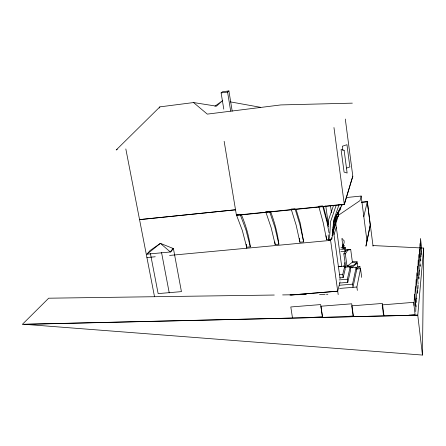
<?xml version="1.0" encoding="UTF-8"?>
<svg xmlns="http://www.w3.org/2000/svg" width="446" height="446" viewBox="0 0 446 446"><rect width="100%" height="100%" fill="white"/><g stroke="black" fill="none" stroke-linecap="round" stroke-linejoin="round"><path stroke-width="0.67" d="M423.7 248.076L417.774 315.166L23.95 324.27L422.457 355.066L423.7 248.076L372.928 245.551M421.481 252.508L421.604 247.993L420.511 238.443L420.277 245.975M420.015 266.072L420.054 264.695M420.578 261.189L420.634 259.249M421.013 256.628L421.113 253.272M419.285 275.165L419.435 270.527M418.588 263.179L418.878 254.454L420.232 266.295M418.002 288.506L418.114 285.15M419.218 257.437L419.491 249.253L420.801 260.665M418.755 279.146L418.822 277.066M419.736 251.349L419.998 243.505L421.241 254.432M417.896 269.066L418.225 260.035L419.491 271.034M417.372 293.485L417.467 290.837M415.711 311.553L415.917 306.023L414.512 294.053L414.022 305.471M417.222 275.734L417.579 266.307L418.984 278.466M416.553 302.41L416.709 298.24M416.497 282.563L416.882 272.768L418.181 284.002M415.733 289.816L416.146 279.503L417.657 292.548M327.988 225.308L328.306 220.614L333.43 205.706M332.51 231.279L332.794 229.339M332.978 228.051L334.383 219.594L342.361 204.491M332.599 232.031L334.745 218.456L340.789 207.016M334.79 225.035L336.312 214.933M336.423 215.117L335.141 223.914L332.844 231.173M337.8 213.64L337.996 212.313M337.845 214.571L338.23 211.928M338.999 204.809L333.48 220.792L332.766 233.464L331.796 239.039L328.847 240.149L329.806 234.563L330.497 221.874L336.2 205.232M361.567 202.189L367.32 201.603L370.292 224.862L365.932 246.175L370.303 224.812L373.057 246.209M357.341 290.385L356.889 287.018L360.552 268.721L356.393 269.083M356.164 267.226L356.571 270.248L352.976 287.308L352.552 284.158L356.164 267.226L349.926 267.767M339.579 283.048L347.785 282.357L350.651 269.791L350.238 266.753L344.284 267.271M347.785 282.357L347.356 279.224L350.238 266.753M363.813 216.578L367.32 201.603M339.757 277.886L343.152 277.596L345.221 269.128L344.803 266.072L338.157 266.652M343.152 277.596L342.723 274.474L344.803 266.072M338.196 294.6L337.711 291.193L340.042 281.861M343.866 266.524L344.864 262.521M346.141 197.567L361.154 196.045L360.006 200.616L338.408 215.295L332.041 235.772M340.872 251.616L345.031 251.237L345.444 249.649L345.132 247.352L340.984 247.731M345.031 251.237L344.719 248.929L345.132 247.352M342.762 239.452L344.106 240.706L344.139 242.931L342.299 246.839L343.046 244.91L344.067 245.568L342.985 249.03L344.067 245.568M352.792 176.131L344.284 204.246L236.413 215.162M224.148 141.293L236.452 215.373L344.318 204.463L352.819 176.315L345.31 119.06M333.987 234.735L336.295 227.226M331.016 239.067L330.603 240.394L169.597 255.43M335.42 222.944L337.65 215.886M337.979 214.771L339.629 209.559M341.424 205.812L342.06 204.608M159.222 108.049L159.891 106.867L193.542 102.558L216.455 106.17L222.732 100.501L214.944 106.215M345.773 267.5L343.833 253.858L346.436 249.933L350.723 249.621L352.396 262.17L347.573 265.916M357.129 263.302L351.933 267.427L347.038 266.334L345.321 253.88L347.908 250.005L350.723 249.621M356.454 263.14L352.396 262.17L352.307 261.651L357.073 261.757C355.083 265.454 350.985 266.842 346.999 265.816L347.044 266.373M159.891 106.867L116.183 150.007L117.304 149.181M223.792 109.159L221.11 92.902L227.577 92.066L228.904 90.934L232.193 111.166M221.11 92.902L222.482 91.77L228.904 90.934M356.164 268.291L357.753 266.992L357.073 261.757M147.041 254.12L160.376 243.371L173.054 248.416L170.311 251.929L160.376 243.371L150.062 250.546L146.89 254.181L170.801 251.934L173.589 248.361L172.234 248.489M356.672 269.077L359.894 266.485L360.251 269.183M346.603 168.064L349.876 166.932L346.955 144.716L342.333 146.232L342.868 150.285M339.144 210.144L340.387 209.871L340.108 207.803M342.394 238.326L341.954 238.387L341.959 239.14L342.918 245.997M150.374 253.361L158.14 293.602L181.427 291.623L173.394 248.433M139.548 219.61L235.516 209.782M139.553 219.627L235.521 209.798M240.093 214.258L236.33 214.637L242.323 230.454L246.677 247.201L250.329 246.861C248.918 235.711 245.735 224.912 241.331 214.587M265.688 211.666L269.507 211.281M295.035 208.695L291.177 209.085L296.161 225.202L299.907 242.223L303.648 241.871L300.247 223.067L295.993 209.085M318.728 206.292L322.636 205.896M361.739 202.333L367.287 201.77L370.264 225.024M265.911 212.307L271.146 227.644L275.176 244.536L278.878 244.191C277.501 233.029 274.608 222.153 270.599 211.655M318.907 206.944L323.188 222.565L326.628 239.719L330.419 239.363M146.912 257.543L155.236 256.768M340.554 249.308L344.719 248.929M338.241 266.741L341.703 266.44M339.322 274.769L342.723 274.474M339.138 279.915L347.356 279.224M339.439 285.25L352.552 284.158M339.646 288.439L356.889 287.018M290.792 295.035L337.711 291.193L330.408 239.017M289.933 295.057L337.711 291.193M408.965 315.077L415.098 314.597L413.648 302.338L382.194 304.886L383.571 315.696M313.415 317.346L322.413 316.649L320.657 304.579L290.798 306.965L292.442 317.613M347.233 316.42L353.366 315.958L351.71 303.804L320.93 306.224L322.491 316.944M352.334 103.149L280.807 104.927L207.295 114.115L193.542 102.558M274.273 295.035L48.686 298.201L22.3 324.404L417.774 315.166L422.457 355.066M282.625 294.918L306.296 294.583M319.526 294.399L325.095 294.321M326.489 294.299L327.882 294.282M335.899 216.299L338.542 216.338L337.979 212.246M343.833 253.858L345.321 253.88M346.436 249.933L347.908 250.005M357.815 266.379L359.894 266.485M230.264 101.855L260.38 107.291M342.545 246.655L343.269 247.608L343.046 244.91M240.327 214.894L246.019 230.091L250.329 246.861M269.719 211.917L274.892 227.276L278.878 244.191M295.23 209.341L299.946 224.834L303.648 241.871M323.445 206.308L328.1 224.862M322.809 206.548L327.024 222.192L329.042 232.901M125.828 148.953L154.517 296.702M328.223 225.514L328.473 226.819M161.53 252.436L169.24 292.883M246.231 244.609L246.677 247.201M246.198 244.793L246.761 248.221M227.577 92.066L230.671 111.065M274.758 241.922L275.176 244.536M299.299 238.275L299.907 242.223M326.054 235.744L326.628 239.719M325.775 205.929L328.418 224.784M335.81 223.647L341.731 266.613M330.525 206.046L331.467 212.837M333.485 231.117L340.069 278.538M353.226 316.638L351.755 305.844L382.412 303.447L383.973 315.679M333.959 127.539L344.318 204.463M360.552 268.721L361.695 277.39M351.76 265.961L352.022 267.968M361.154 196.045L366.963 240.935M328.167 234.813L328.847 240.149M331.629 237.712L331.796 239.039M415.984 306.709L414.897 297.415L415.349 286.6L416.77 298.703M332.616 229.211L332.766 230.521M335.18 220.887L335.336 222.259M344.122 150.313L341.062 149.505L344.078 172.084L347.133 173.026L344.122 150.313"/></g></svg>
